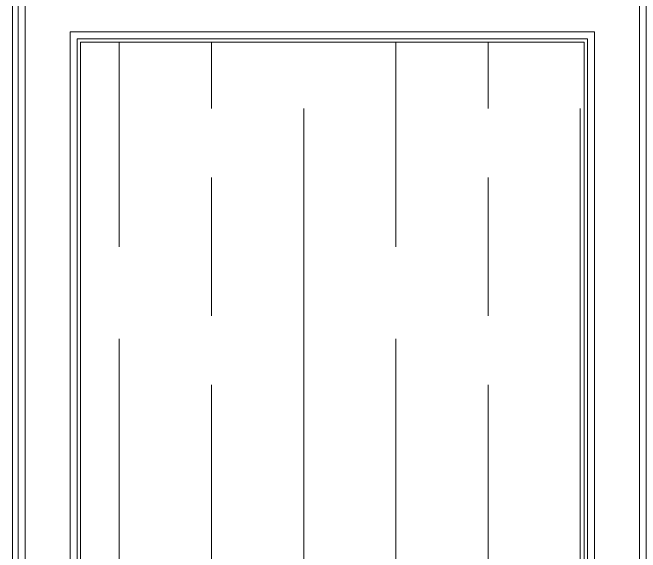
# Model space of a CAD drawing. Header units: inches. Extents: x -12478 to 399182, y -16583 to 525552.
# Drawn here: x -8257 to -7713, y 4329 to 4798 of the extents above; entities that cross this region are included whole.
import ezdxf

# ---------------------------------------------------------------- set-up
doc = ezdxf.new("R2010")
doc.units = ezdxf.units.IN
doc.header["$LTSCALE"] = 1000
doc.header["$MEASUREMENT"] = 0
doc.layers.add('8', color=8, linetype='Continuous')
doc.layers.add('WOOD', color=23, linetype='Continuous')

msp = doc.modelspace()

# ---------------------------------------------------------------- hatches: boundary and pattern name
at = {"layer": '8', "lineweight": 0}
h = msp.add_hatch(dxfattribs=at)
h.set_pattern_fill('GOST_WOOD', color=256, scale=40)
h.set_pattern_definition([(90, (377915.04, 122874.57), (-240, -1e-14), [400, -80]), (90, (377835.04, 122794.57), (-240, -1e-14), [240, -60, 120, -60]), (90, (377755.04, 122674.57), (-240, -1e-14), [400, -80])])
h.paths.add_polyline_path([(-8198.46, 4772.36), (-7706.47, 4772.36), (-7706.47, 4117.36), (-8198.46, 4117.36)])

# ---------------------------------------------------------------- linework, layer by layer
at = {"layer": 'WOOD', "lineweight": 0}
for points in [[(-8257.47, 4058.36), (-7702.47, 4058.36), (-7702.47, 6358.36), (-8257.47, 6358.36)], [(-8252.47, 4063.36), (-7707.47, 4063.36), (-7707.47, 6353.36), (-8252.47, 6353.36)], [(-8246.47, 4069.36), (-7713.47, 4069.36), (-7713.47, 6347.36), (-8246.47, 6347.36)], [(-7752.47, 4108.36), (-7752.47, 4781.36), (-8207.47, 4781.36), (-8207.47, 4108.36)], [(-7758.45, 4114.35), (-7758.45, 4775.38), (-8201.48, 4775.38), (-8201.48, 4114.35)], [(-7761.47, 4117.36), (-7761.47, 4772.36), (-8198.46, 4772.36), (-8198.46, 4117.36)]]:
    msp.add_lwpolyline(points, close=True, dxfattribs=at)

doc.saveas('drawing.dxf')
